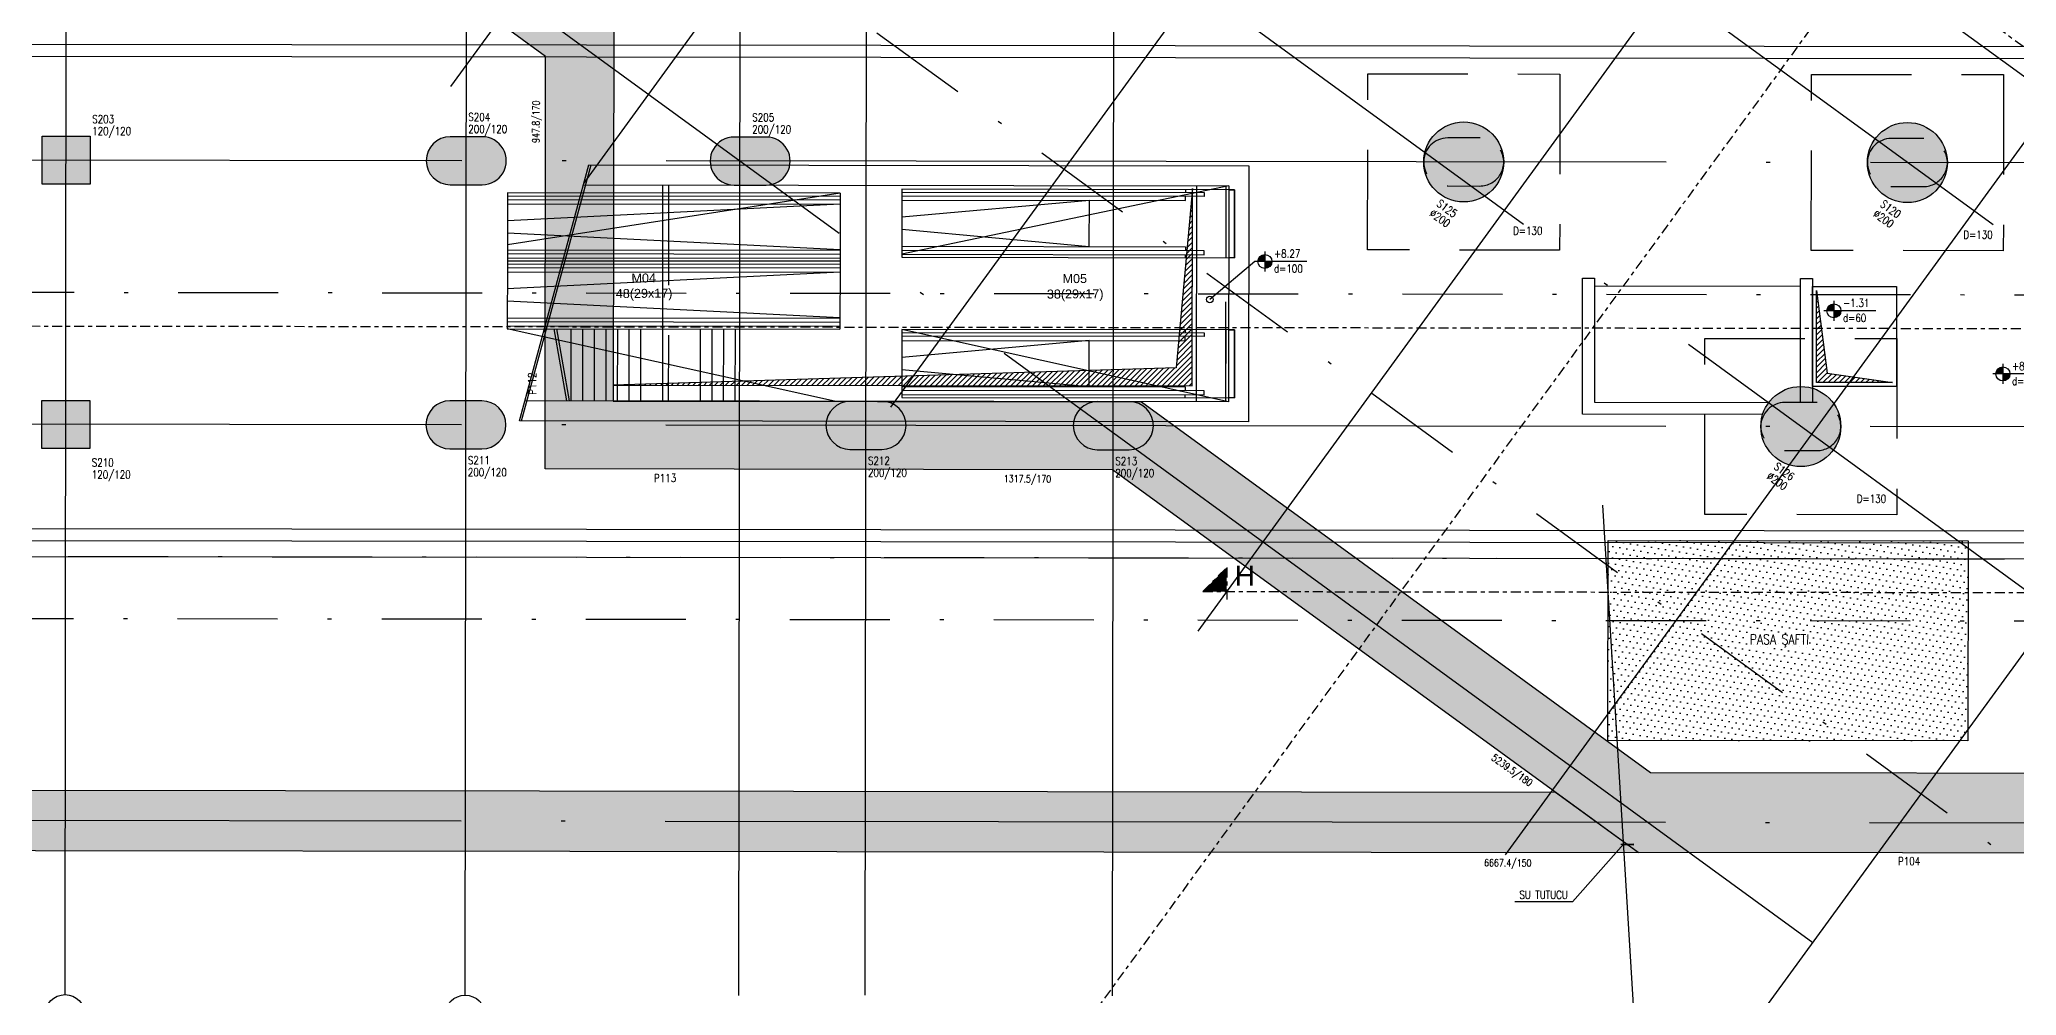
# Model space of a CAD drawing. Header units: millimetres. Extents: x 400382 to 401422, y 4543975 to 4544126.
# Drawn here: x 400729.2 to 400778.61, y 4544054.8 to 4544078.68 of the extents above; entities that cross this region are included whole.
import ezdxf
from ezdxf.enums import TextEntityAlignment as Align

# ---------------------------------------------------------------- set-up
doc = ezdxf.new("R2010")
doc.units = ezdxf.units.MM
for name, pattern in [('AKS', [3, 2.5, -0.25, 0, -0.25]), ('CENTER', [2, 1.25, -0.25, 0.25, -0.25]), ('CONTINU', [0]), ('DASHDOT2', [0.5, 0.25, -0.125, 0, -0.125]), ('HIDDEN', [0.375, 0.25, -0.125])]:
    doc.linetypes.add(name, pattern=pattern)
for name, color, linetype in [('aks prota', 2, 'AKS'), ('boşluk prota', 2, 'Continuous'), ('boşluk taraması prota', 252, 'Continuous'), ('caks prota', 4, 'Continuous'), ('kesit tarama prota', 252, 'Continuous'), ('kiriş prota', 6, 'Continuous'), ('kolon prota', 1, 'Continuous'), ('kolon tarama prota', 252, 'Continuous'), ('lkolon prota', 4, 'Continuous'), ('lperde prota', 4, 'Continuous'), ('merdiven prota', 2, 'Continuous'), ('not yazısı prota', 6, 'Continuous'), ('not çizgisi prota', 4, 'Continuous'), ('perde prota', 1, 'Continuous'), ('PRT-AL-TUNEL_EKSENI', 14, 'DASHDOT2'), ('prt-s-taxis', 7, 'Continuous'), ('skesit prota', 7, 'Continuous'), ('st-s_kolon tarama', 252, 'Continuous'), ('st-s_level (kot)', 6, 'Continuous'), ('st-s_levelmark (kot işareti)', 4, 'Continuous'), ('st_s_su tutucu', 2, 'Continuous'), ('st_s_ölçü', 4, 'Continuous'), ('temel prota', 6, 'Continuous'), ('tkesit prota', 7, 'Continuous'), ('tkolon prota', 6, 'Continuous'), ('tperde prota', 6, 'Continuous'), ('ölçü prota', 4, 'Continuous')]:
    doc.layers.add(name, color=color, linetype=linetype)
doc.styles.add('AKS', font='romanstw.shx', dxfattribs={"height": 25})
doc.styles.add('Arial', font='Arial.ttf')
doc.styles.add('OLCU', font='romanstw.shx')
doc.styles.add('PRT-MI-a_Arial', font='Arial.ttf', dxfattribs={"height": 30})
doc.styles.add('tkolon', font='romanstw.shx')
doc.styles.add('TSIMPLEX', font='romanstw.shx')
doc.dimstyles.new('1-50', dxfattribs={"dimtxt": 10, "dimasz": 4, "dimexe": 4, "dimexo": 8, "dimgap": 4, "dimtad": 1, "dimdec": 1, "dimrnd": 0.05, "dimzin": 9, "dimdsep": 46, "dimtxsty": 'OLCU', "dimblk1": 'OBLIQUE', "dimblk2": 'OBLIQUE', "dimsah": 1, "dimcen": 2, "dimdle": 4, "dimclrd": 4, "dimclre": 4, "dimclrt": 3, "dimadec": 1, "dimazin": 0, "dimtfac": 1, "dimtdec": 1, "dimtix": 1, "dimtmove": 2, "dimatfit": 3, "dimldrblk": 'OBLIQUE', "dimfxl": 1, "dimtvp": 1, "dimtolj": 1, "dimtzin": 1, "dimarcsym": 0})

# ---------------------------------------------------------------- blocks, each defined once
blk = doc.blocks.new('A$C5FA63770')
at = {"color": 253}
blk.add_lwpolyline([(-574.4182109265821, 268.9042390474756), (-574.4182109265821, 98.90423904751833)], dxfattribs=at)
at = {"layer": 'st_s_ölçü', "color": 252, "ltscale": 0.1}
blk.add_line((235.9810456187479, 98.90423904754334), (235.9810456187479, 268.904239047497), dxfattribs=at)
for points in [[(-574.4182109265821, 98.90423904751833), (256.9810456187362, 98.90423904741374), (256.9810456187508, 268.9042390475433), (-574.4182109265821, 268.9042390474756)], [(-574.4182109265821, 261.4042390475433), (181.2810456187726, 261.4042390475433), (181.2810456187726, 251.6542390475433), (-574.4182109265821, 251.6542390475433)], [(-574.4182109265821, 241.404239047497), (134.2810456187726, 241.404239047497), (134.2810456187653, 251.6542390475433)], [(134.2810456187726, 268.9042390475433), (134.2810456187581, 261.4042390475433)], [(-574.4182109265821, 168.904239047497), (-105.9189543819521, 126.4042390475902), (-105.9189543819521, 241.404239047497), (-574.4182109265821, 198.904239047497)], [(-574.4182109265821, 126.4042390475906), (134.2810456187726, 126.4042390475897), (134.2810456187653, 116.1542390475433)], [(-574.4182109265821, 106.4042390475443), (181.2810456187726, 106.4042390475433), (181.2810456187726, 116.1542390475433), (-574.4182109265821, 116.1542390475443)], [(134.2810456187726, 98.90423904754334), (134.2810456187581, 106.4042390475433)]]:
    blk.add_lwpolyline(points, dxfattribs=at)
blk = doc.blocks.new('PLAN_KOT')
at = {"layer": 'st-s_levelmark (kot işareti)'}
h = blk.add_hatch(color=256, dxfattribs=at)
h.paths.add_polyline_path([(0, 17.5, 0.4142135623730951), (-17.5, 0), (0, 0)])
h.paths.add_polyline_path([(17.5, 0), (0, 0), (0, -17.5, 0.4142135623730951)])
for p, q in [((105, 0), (-25, 0)), ((0, 25), (0, -25))]:
    blk.add_line(p, q, dxfattribs=at)
blk.add_circle((0, 0), 17.5, dxfattribs=at)
at = {"layer": 'st-s_level (kot)', "color": 6, "style": 'OLCU', "width": 0.8}
for tag, p in [('KOT', (22.6700442370493, 9.780006943954504)), ('DÖŞEME_KALINLIĞI', (22.6700442370493, -27.62999305603444))]:
    blk.add_attdef(tag, p, '', height=20, dxfattribs=at)
blk = doc.blocks.new('Stair_Anotation')
at = {"color": 0, "style": 'PRT-MI-a_Arial'}
blk.add_attdef('M.ADI', text='', height=0.2, dxfattribs=at).set_placement((0, 0), align=Align.BOTTOM_CENTER)
blk.add_attdef('BAS.SAYI-(EN-RIHT)', text='', height=0.2, dxfattribs=at).set_placement((0, -0.07999999999999999), align=Align.TOP_CENTER)
blk = doc.blocks.new('_Oblique')
at = {"layer": 'st_s_ölçü', "lineweight": -2}
blk.add_line((-0.5, -0.5), (0.5, 0.5), dxfattribs=at)
blk = doc.blocks.new('ym4')
at = {"color": 253}
blk.add_line((53415.99659154694, 3429.070000000022), (53415.99659154694, 3599.070000000097), dxfattribs=at)
blk.add_lwpolyline([(52584.4710591129, 3429.070000000068), (52584.4710591129, 3599.070000000026)], dxfattribs=at)
at = {"layer": 'st_s_ölçü', "color": 252, "ltscale": 0.1}
for points in [[(52584.4710591129, 3599.070000000026), (53415.99659154694, 3599.070000000097)], [(52584.4710591129, 3591.57), (53415.99659154694, 3591.57)], [(53415.99659154694, 3581.82), (52584.4710591129, 3581.82)], [(52584.4710591129, 3571.569999999953), (53415.99659154694, 3571.569999999954)], [(52584.4710591129, 3529.070000000047), (53415.99659154694, 3569.753421775848)], [(53415.99659154694, 3456.570000000047), (52584.4710591129, 3499.070000000047)], [(52584.4710591129, 3456.570000000047), (53415.99659154694, 3456.570000000047)], [(53415.99659154694, 3446.32), (52584.4710591129, 3446.320000000001)], [(52584.4710591129, 3436.570000000001), (53415.99659154694, 3436.57)], [(53415.99659154694, 3429.070000000022), (52584.4710591129, 3429.070000000068)]]:
    blk.add_lwpolyline(points, dxfattribs=at)
blk = doc.blocks.new('D')
at = {"layer": 'st_s_su tutucu', "linetype": 'CONTINU', "ltscale": 0.2}
for p, q in [((-39987.83090962706, 52508.18991963421), (-39992.63090966878, 52508.18991966914)), ((-39992.63090966878, 52508.18991966914), (-39992.63090980848, 52507.38991968935)), ((-39992.63090980848, 52507.38991968935), (-39990.63090962501, 52506.05655179494)), ((-39990.63090992199, 52478.65671955824), (-39991.93117670823, 52478.6567195757)), ((-39991.93117670823, 52478.6567195757), (-39991.93117659182, 52477.72311959402)), ((-39991.93117659182, 52477.72311959402), (-39990.63090987367, 52477.72311951835)), ((-39990.6309096902, 52498.50671976196), (-39991.53117650332, 52498.50671977942)), ((-39991.53117650332, 52498.50671977942), (-39991.53117639622, 52497.87311976865)), ((-39991.53117639622, 52497.87311976865), (-39990.63090970417, 52497.87311978029)), ((-39990.63090980196, 52488.50671968629), (-39991.53117661508, 52488.50671963972)), ((-39991.53117661508, 52488.50671963972), (-39991.53117662905, 52487.87311965806)), ((-39991.53117662905, 52487.87311965806), (-39990.630909937, 52487.87311964059)), ((-39990.63090962501, 52506.05655179494), (-39990.6309096902, 52498.50671976196)), ((-39990.63090970417, 52497.87311978029), (-39990.63090980196, 52488.50671968629)), ((-39990.630909937, 52487.87311964059), (-39990.63090992199, 52478.65671955824)), ((-39990.630909937, 52468.50671965136), (-39990.63090992199, 52477.72311973372)), ((-39989.83090974534, 52506.05655187643), (-39987.83090964103, 52507.38991968935)), ((-39989.83090955907, 52498.50671965136), (-39989.83090974534, 52506.05655187643)), ((-39988.9306429881, 52498.50671966883), (-39989.83090955907, 52498.50671965136)), ((-39989.83090992229, 52488.50671961062), (-39989.83090981984, 52497.87311973373)), ((-39989.83090981984, 52497.87311973373), (-39988.93064300207, 52497.87311962313)), ((-39988.93064335132, 52488.50671965136), (-39989.83090992229, 52488.50671961062)), ((-39989.83091007002, 52478.65671960481), (-39989.8309099316, 52487.87311978029)), ((-39989.8309099316, 52487.87311978029), (-39988.93064311383, 52487.87311964059)), ((-39988.53064343977, 52478.65671965137), (-39989.83091007002, 52478.65671960481)), ((-39989.83090998934, 52477.72311965805), (-39988.53064344908, 52477.72311964058)), ((-39989.83091007002, 52477.72311968715), (-39989.8309099316, 52468.50671951166)), ((-39988.93064300207, 52497.87311962313), (-39988.9306429881, 52498.50671966883)), ((-39988.93064311383, 52487.87311964059), (-39988.93064335132, 52488.50671965136)), ((-39988.53064344908, 52477.72311964058), (-39988.53064343977, 52478.65671965137)), ((-39987.83090964103, 52507.38991968935), (-39987.83090962706, 52508.18991963421)), ((-39992.63090980848, 52448.98991960261), (-39990.63090962501, 52450.32328749701)), ((-39992.63090966878, 52448.18991962282), (-39992.63090980848, 52448.98991960261)), ((-39987.83090962706, 52448.18991965774), (-39992.63090966878, 52448.18991962282)), ((-39991.53117661508, 52467.87311965223), (-39991.53117662905, 52468.5067196339)), ((-39991.53117662905, 52468.5067196339), (-39990.630909937, 52468.50671965136)), ((-39990.63090980196, 52467.87311960567), (-39991.53117661508, 52467.87311965223)), ((-39991.53117650332, 52457.87311951254), (-39991.53117639622, 52458.50671952331)), ((-39991.53117639622, 52458.50671952331), (-39990.63090970417, 52458.50671951166)), ((-39990.6309096902, 52457.87311953), (-39991.53117650332, 52457.87311951254)), ((-39990.63090970417, 52458.50671951166), (-39990.63090980196, 52467.87311960567)), ((-39990.63090962501, 52450.32328749701), (-39990.6309096902, 52457.87311953)), ((-39989.8309099316, 52468.50671951166), (-39988.93064311383, 52468.50671965136)), ((-39988.93064335132, 52467.87311964059), (-39989.83090992229, 52467.87311968134)), ((-39989.83090992229, 52467.87311968134), (-39989.83090981984, 52458.50671955823)), ((-39989.83090981984, 52458.50671955823), (-39988.93064300207, 52458.50671966883)), ((-39988.9306429881, 52457.87311962313), (-39989.83090955907, 52457.87311964059)), ((-39989.83090955907, 52457.87311964059), (-39989.83090974534, 52450.32328741552)), ((-39989.83090974534, 52450.32328741552), (-39987.83090964103, 52448.98991960261)), ((-39988.93064311383, 52468.50671965136), (-39988.93064335132, 52467.87311964059)), ((-39988.93064300207, 52458.50671966883), (-39988.9306429881, 52457.87311962313)), ((-39987.83090964103, 52448.98991960261), (-39987.83090962706, 52448.18991965774))]:
    blk.add_line(p, q, dxfattribs=at)

msp = doc.modelspace()

# ---------------------------------------------------------------- hatches: boundary and pattern name
at = {"layer": 'boşluk taraması prota', "ltscale": 2}
h = msp.add_hatch(dxfattribs=at)
h.set_pattern_fill('ANSI31', color=256, scale=0.03, angle=-0.071552751811536, style=0)
h.set_pattern_definition([(44.92844724818846, (400040.4849059735, 4543659.640175143), (-0.06726775723555144, 0.06743597953984887), [])])
h.paths.add_polyline_path([(400758.0107373852, 4544074.957573549), (400757.6040698346, 4544070.47647343), (400743.5372423301, 4544070.050449437), (400758.0045866498, 4544070.032382159)])
h = msp.add_hatch(dxfattribs=at)
h.set_pattern_fill('ANSI31', color=256, scale=0.03, angle=-0.071552751811536, style=0)
h.set_pattern_definition([(44.92844724818846, (400070.8731204084, 4543659.702225453), (-0.06726775723555144, 0.06743597953984887), [])])
h.paths.add_polyline_path([(400773.6134527666, 4544072.412891182), (400773.8769754306, 4544070.349915114), (400775.5105789741, 4544070.110520197), (400773.6105804557, 4544070.112892976)])
at = {"layer": 'kesit tarama prota'}
h = msp.add_hatch(color=256, dxfattribs=at)
h.dxf.hatch_style = 1
h.paths.add_polyline_path([(400758.8703782766, 4544065.490613562), (400758.2696294461, 4544064.891363328), (400758.8696289782, 4544064.89061403)])
at = {"layer": 'kolon tarama prota'}
h = msp.add_hatch(color=256, dxfattribs=at)
h.dxf.hatch_style = 1
h.paths.add_polyline_path([(400839.7329766633, 4544059.780309235), (400751.9419971217, 4544123.731850722), (400726.8004838346, 4544089.218248278), (400728.0129073135, 4544088.3350556), (400741.847491848, 4544078.259183574), (400741.8370629824, 4544067.952571037), (400756.0122340216, 4544067.934868634), (400769.150149662, 4544058.368454141), (400841.7956746879, 4544058.277732102)])
h.paths.add_polyline_path([(400769.4620805433, 4544060.368066151), (400756.7368742947, 4544069.633965005), (400743.5367427978, 4544069.650449749), (400743.548727092, 4544079.246853895), (400729.4768404688, 4544089.495512376), (400752.4987305454, 4544121.099352309), (400835.983070133, 4544060.284992626)], flags=16)
h.paths.add_polyline_path([(400786.0076606138, 4544068.397409782), (400786.0092216523, 4544069.647408807), (400783.9092233217, 4544069.650031351), (400783.9076622832, 4544068.400032327), (400782.4384505578, 4544068.401867125), (400782.4481914379, 4544076.201861043), (400786.6569160079, 4544076.196605055), (400786.6553549694, 4544074.94660603), (400788.7553533001, 4544074.943983485), (400788.7563901077, 4544076.193983165), (400798.3123618638, 4544076.182049364), (400798.3113248123, 4544074.931854442), (400800.0466164314, 4544074.929687354), (400800.0384368336, 4544068.379887703), (400797.7466326151, 4544068.382749781), (400797.7481936536, 4544069.632748806), (400795.648195323, 4544069.635371351), (400795.6466342845, 4544068.385372326)], flags=0)
h.paths.add_polyline_path([(400786.3080350291, 4544068.6970349), (400786.3095960676, 4544069.947033925), (400783.6095982048, 4544069.950405768), (400783.6080371664, 4544068.700406743), (400782.7388249731, 4544068.701492243), (400782.7478165547, 4544075.901486627), (400786.3565415926, 4544075.896979936), (400786.3549805541, 4544074.646980911), (400789.0549784169, 4544074.643609068), (400789.0565394554, 4544075.893608093), (400798.0125116793, 4544075.882423591), (400798.010950397, 4544074.632229323), (400799.7462420161, 4544074.630062236), (400799.7388117167, 4544068.68026212), (400798.0470070304, 4544068.682374899), (400798.0485680689, 4544069.932373924), (400795.3485702061, 4544069.935745767), (400795.3470091676, 4544068.685746742)], flags=0)
h.paths.add_polyline_path([(400764.4878833824, 4544107.664498649), (400764.2454014224, 4544107.841135192), (400765.422991661, 4544109.457699831), (400765.6654736209, 4544109.281063288)], flags=0)
h = msp.add_hatch(color=256, dxfattribs=at)
h.dxf.hatch_style = 1
h.paths.add_polyline_path([(400769.150149662, 4544058.368454141), (400767.0866027028, 4544059.871032333), (400703.593023658, 4544059.950325131), (400703.6241195445, 4544084.850305715), (400725.4545737463, 4544084.82304315), (400728.0129073135, 4544088.3350556), (400726.8004838346, 4544089.218248278), (400724.6921594143, 4544086.323996447), (400702.4259937265, 4544086.351803142), (400702.422809208, 4544083.80180513), (400702.02280952, 4544083.802304663), (400702.0223099876, 4544083.402304974), (400702.4223096757, 4544083.401805442), (400702.4151913402, 4544077.701809887), (400702.0151916522, 4544077.702309419), (400702.0146921198, 4544077.302309732), (400702.4146918079, 4544077.301810199), (400702.4024532675, 4544067.501818921), (400702.0024534657, 4544067.502318454), (400702.0019539334, 4544067.102318766), (400702.4019537352, 4544067.101819233), (400702.3948353984, 4544061.401822598), (400701.9948355966, 4544061.40232213), (400701.9943360643, 4544061.002322442), (400702.3943358661, 4544061.001822909), (400702.3911513476, 4544058.451824898)])
h = msp.add_hatch(color=256, dxfattribs=at)
h.dxf.hatch_style = 1
edge = h.paths.add_edge_path()
edge.add_arc((400764.7934250628, 4544075.623908407), 1, -0.071552751811536, 359.9284472481884)
h = msp.add_hatch(color=256, dxfattribs=at)
h.dxf.hatch_style = 1
edge = h.paths.add_edge_path()
edge.add_arc((400775.882397571, 4544075.610060146), 0.9999999999976544, -0.071552751811536, 359.9284472481884)
h = msp.add_hatch(color=256, dxfattribs=at)
h.dxf.hatch_style = 1
h.paths.add_polyline_path([(400729.2634220315, 4544076.268279872), (400730.4634210957, 4544076.266781275), (400730.4619224988, 4544075.066782211), (400729.2619234346, 4544075.068280808)])
h = msp.add_hatch(color=256, dxfattribs=at)
h.dxf.hatch_style = 1
edge = h.paths.add_edge_path()
edge.add_arc((400739.4626647933, 4544075.655542266), 0.6, 89.92844724818846, 269.9284472481885)
edge.add_line((400739.4619154948, 4544075.055542734), (400740.261914871, 4544075.05454367))
edge.add_arc((400740.2626641695, 4544075.654543201), 0.6, 269.9284472481885, 449.9284472481884)
edge.add_line((400740.2634134679, 4544076.254542734), (400739.4634140917, 4544076.255541798))
h = msp.add_hatch(color=256, dxfattribs=at)
h.dxf.hatch_style = 1
edge = h.paths.add_edge_path()
edge.add_arc((400746.5588941733, 4544075.646680268), 0.6, 89.92844724818846, 269.9284472481885)
edge.add_line((400746.5581448748, 4544075.046680737), (400747.358144251, 4544075.045681673))
edge.add_arc((400747.3588935495, 4544075.645681204), 0.6, 269.9284472481885, 449.9284472481884)
edge.add_line((400747.3596428479, 4544076.245680737), (400746.5596434717, 4544076.246679801))
h = msp.add_hatch(color=256, dxfattribs=at)
h.dxf.hatch_style = 1
h.paths.add_polyline_path([(400747.3596428479, 4544076.245680737), (400746.5596434717, 4544076.246679801, 1), (400746.5581448748, 4544075.046680737), (400747.358144251, 4544075.045681673, 1)])
h = msp.add_hatch(color=256, dxfattribs=at)
h.dxf.hatch_style = 1
edge = h.paths.add_edge_path()
edge.add_arc((400773.2192968774, 4544069.013380766), 0.9999999999976544, -0.071552751811536, 359.9284472481884)
h = msp.add_hatch(color=256, dxfattribs=at)
h.dxf.hatch_style = 1
h.paths.add_polyline_path([(400729.2551726712, 4544069.662618017), (400730.4551717354, 4544069.66111942), (400730.4536731385, 4544068.461120357), (400729.2536740743, 4544068.462618954)])
h = msp.add_hatch(color=256, dxfattribs=at)
h.dxf.hatch_style = 1
edge = h.paths.add_edge_path()
edge.add_arc((400739.4544225101, 4544069.055547413), 0.6, 89.92844724818846, 269.9284472481885)
edge.add_line((400739.4536732116, 4544068.45554788), (400740.2536725878, 4544068.454548816))
edge.add_arc((400740.2544218863, 4544069.054548348), 0.6, 269.9284472481885, 449.9284472481884)
edge.add_line((400740.2551711848, 4544069.654547879), (400739.4551718086, 4544069.655546944))
h = msp.add_hatch(color=256, dxfattribs=at)
h.dxf.hatch_style = 1
edge = h.paths.add_edge_path()
edge.add_arc((400749.4544147122, 4544069.043059105), 0.6, 89.92844724818846, 269.9284472481885)
edge.add_line((400749.4536654137, 4544068.443059572), (400750.2536647899, 4544068.442060508))
edge.add_arc((400750.2544140884, 4544069.042060041), 0.6, 269.9284472481885, 449.9284472481884)
edge.add_line((400750.2551633869, 4544069.642059572), (400749.4551640107, 4544069.643058636))
h = msp.add_hatch(color=256, dxfattribs=at)
h.dxf.hatch_style = 1
edge = h.paths.add_edge_path()
edge.add_arc((400755.6361091653, 4544069.035339209), 0.6, 89.92844724818846, 269.9284472481885)
edge.add_line((400755.6353598668, 4544068.435339676), (400756.435359243, 4544068.434340612))
edge.add_arc((400756.4361085414, 4544069.034340144), 0.6, 269.9284472481885, 449.9284472481884)
edge.add_line((400756.4368578399, 4544069.634339675), (400755.6368584637, 4544069.635338739))
at = {"layer": 'st-s_kolon tarama', "ltscale": 0.001}
h = msp.add_hatch(dxfattribs=at)
h.set_pattern_fill('DOTS', color=253, scale=0.1, angle=53.9362797805455)
h.set_pattern_definition([(53.93627978054551, (399688.9204130656, 4543650.354212462), (-0.08160075320035988, 0.1576174806362986), [0, -0.15875])])
h.paths.add_polyline_path([(400777.4008337511, 4544066.158156513), (400768.4008407692, 4544066.16939599), (400768.3945966153, 4544061.169399888), (400777.3945895972, 4544061.158160412)])

# ---------------------------------------------------------------- linework, layer by layer
at = {"layer": 'aks prota', "ltscale": 10}
for p, q in [((400742.7988536593, 4544075.089733516), (400770.2955866432, 4544112.836519076)), ((400808.2231748874, 4544056.319656946), (400736.6261190708, 4544108.474697354)), ((400750.4775356916, 4544069.496179882), (400777.9742686755, 4544107.242965443)), ((400802.3536888867, 4544056.326986946), (400734.5947759093, 4544105.686123353)), ((400758.1557155749, 4544063.902991563), (400785.6524485588, 4544101.649777125)), ((400790.6147168854, 4544056.341646947), (400730.5320895864, 4544100.108975351)), ((400765.8348997564, 4544058.309072616), (400793.3316327402, 4544096.055858177)), ((400773.5162037283, 4544056.115885599), (400724.4969396138, 4544091.824081578)), ((400771.8970171502, 4544053.893109222), (400799.3937501342, 4544091.639894783)), ((400729.8366366532, 4544054.819545845), (400729.8816265166, 4544090.845105852)), ((400739.8366288553, 4544054.807057537), (400739.8795707532, 4544089.192712459)), ((400746.6766235216, 4544054.798515535), (400746.7195654195, 4544089.184170457)), ((400749.8366367714, 4544054.807152161), (400749.8798078797, 4544089.376346976)), ((400756.0163706071, 4544054.786851762), (400756.0595417154, 4544089.356046577)), ((400860.1564540424, 4544075.504816028), (400696.9637094852, 4544075.708616311)), ((400860.1482117592, 4544068.904821176), (400696.955467202, 4544069.108621459)), ((400860.1358483345, 4544059.004828895), (400696.9431037772, 4544059.208629178))]:
    msp.add_line(p, q, dxfattribs=at)
at = {"layer": 'boşluk prota', "ltscale": 0.05}
for points in [[(400758.0107373852, 4544074.957573549), (400757.6040698346, 4544070.47647343), (400743.5372423301, 4544070.050449437), (400758.0045866498, 4544070.032382159)], [(400773.6134527666, 4544072.412891182), (400773.8769754306, 4544070.349915114), (400775.5105789741, 4544070.110520197), (400773.6105804557, 4544070.112892976)]]:
    msp.add_lwpolyline(points, close=True, dxfattribs=at)
at = {"layer": 'caks prota', "ltscale": 0.05}
for centre in [(400729.8360122378, 4544054.319546235), (400739.8360044399, 4544054.307057927)]:
    msp.add_circle(centre, 0.5, dxfattribs=at)
at = {"layer": 'kiriş prota', "linetype": 'HIDDEN', "ltscale": 10}
for p, q in [((400744.9206188918, 4544075.048725732), (400744.9138752056, 4544069.648729942)), ((400758.8478668767, 4544069.631328731), (400758.8546105629, 4544075.031324521))]:
    msp.add_line(p, q, dxfattribs=at)
at = {"layer": 'kiriş prota', "ltscale": 10}
msp.add_line((400758.11581664, 4544069.632242939), (400758.1225603262, 4544075.032238728), dxfattribs=at)
at = {"layer": 'kiriş prota'}
msp.add_line((400702.0003304521, 4544065.8023187), (400853.5002124317, 4544065.613120835), dxfattribs=at)
for points in [[(400742.7946896601, 4544075.05138066), (400758.9219713462, 4544075.031240398), (400758.91522766, 4544069.631244608), (400741.3270641533, 4544069.653209265)], [(400773.2135779615, 4544072.513390636), (400768.0635819774, 4544072.519822115)]]:
    msp.add_lwpolyline(points, dxfattribs=at)
at = {"layer": 'kiriş prota', "ltscale": 10}
msp.add_lwpolyline([(400744.7711495304, 4544075.048912394), (400744.7644058442, 4544069.648916604)], dxfattribs=at)
at = {"layer": 'kiriş prota'}
msp.add_lwpolyline([(400773.5135777276, 4544072.513015987), (400775.6135760901, 4544072.510393443), (400775.6104540132, 4544070.010395392), (400773.5104556507, 4544070.013017937)], close=True, dxfattribs=at)
at = {"layer": 'kolon prota', "color": 1}
for points in [[(400729.2634220315, 4544076.268279872), (400730.4634210957, 4544076.266781275), (400730.4619224988, 4544075.066782211), (400729.2619234346, 4544075.068280808)], [(400729.2551726712, 4544069.662618017), (400730.4551717354, 4544069.66111942), (400730.4536731385, 4544068.461120357), (400729.2536740743, 4544068.462618954)]]:
    msp.add_lwpolyline(points, close=True, dxfattribs=at)
for points in [[(400739.4634140917, 4544076.255541799, 0.9999999999999999), (400739.4619154948, 4544075.055542734), (400740.261914871, 4544075.054543669, 0.9999999999999999), (400740.2634134679, 4544076.254542734)], [(400746.5596434717, 4544076.246679801, 0.9999999999999999), (400746.5581448748, 4544075.046680737), (400747.358144251, 4544075.045681673, 0.9999999999999999), (400747.3596428479, 4544076.245680737)], [(400746.5596434717, 4544076.246679801, 0.9999999999999999), (400746.5581448748, 4544075.046680737), (400747.358144251, 4544075.045681673, 0.9999999999999999), (400747.3596428479, 4544076.245680737)], [(400739.4551718086, 4544069.655546945, 0.9999999999999999), (400739.4536732116, 4544068.45554788), (400740.2536725878, 4544068.454548815, 0.9999999999999999), (400740.2551711848, 4544069.654547879)], [(400749.4551640107, 4544069.643058636, 0.9999999999999999), (400749.4536654137, 4544068.443059572), (400750.2536647899, 4544068.442060508, 0.9999999999999999), (400750.2551633869, 4544069.642059572)], [(400755.6368584638, 4544069.63533874, 0.9999999999999999), (400755.6353598668, 4544068.435339676), (400756.4353592429, 4544068.434340611, 0.9999999999999999), (400756.4368578399, 4544069.634339675)]]:
    msp.add_lwpolyline(points, format="xyb", close=True, dxfattribs=at)
at = {"layer": 'kolon prota', "color": 5, "linetype": 'HIDDEN', "ltscale": 5}
for points in [[(400764.3941746732, 4544076.224407473, 0.9999999999999999), (400764.3926760763, 4544075.024408408), (400765.1926754524, 4544075.023409344, 0.9999999999999999), (400765.1941740494, 4544076.223408408)], [(400775.4831471814, 4544076.210559212, 0.9999999999999999), (400775.4816485845, 4544075.010560147), (400776.2816479606, 4544075.009561083, 0.9999999999999999), (400776.2831465575, 4544076.209560147)], [(400775.4831471814, 4544076.210559212, 0.9999999999999999), (400775.4816485845, 4544075.010560147), (400776.2816479606, 4544075.009561083, 0.9999999999999999), (400776.2831465575, 4544076.209560147)], [(400772.8200464883, 4544069.61387983, 0.9999999999999999), (400772.8185478913, 4544068.413880765), (400773.6185472675, 4544068.4128817, 0.9999999999999999), (400773.6200458645, 4544069.612880765)]]:
    msp.add_lwpolyline(points, format="xyb", close=True, dxfattribs=at)
at = {"layer": 'kolon prota', "color": 1}
for centre, radius in [((400764.7934250628, 4544075.623908407), 1), ((400775.882397571, 4544075.610060146), 0.9999999999976544), ((400773.2192968774, 4544069.013380766), 0.9999999999976544)]:
    msp.add_circle(centre, radius, dxfattribs=at)
at = {"layer": 'merdiven prota'}
for points in [[(400741.1911729026, 4544069.153378582), (400742.9305809108, 4544075.551211344)], [(400741.24297027, 4544069.153313896), (400742.9823782782, 4544075.551146658)]]:
    msp.add_lwpolyline(points, dxfattribs=at)
at = {"layer": 'merdiven prota', "color": 4}
for points in [[(400749.2074876252, 4544074.843371998), (400740.890615305, 4544073.553757359)], [(400758.9219713462, 4544075.031240398), (400750.750840248, 4544073.31644342)], [(400749.0642730772, 4544069.643546794), (400740.8879927604, 4544071.453758996)], [(400758.91522766, 4544069.631244608), (400750.7484986903, 4544071.441444882)]]:
    msp.add_lwpolyline(points, dxfattribs=at)
at = {"layer": 'merdiven prota', "linetype": 'HIDDEN', "ltscale": 10}
for points in [[(400758.9218557933, 4544074.931240465), (400759.0668556803, 4544074.931059384), (400759.0647855393, 4544073.231060644), (400758.919732781, 4544073.231241791)], [(400742.379323694, 4544069.65189517), (400742.063137081, 4544071.452291438)], [(400742.4398288432, 4544069.65181961), (400742.1236422302, 4544071.452215877)], [(400742.4806807477, 4544071.451769996), (400742.4784328523, 4544069.6517714)], [(400742.7706805215, 4544071.451407835), (400742.7684326261, 4544069.651409239)], [(400743.0606802954, 4544071.451045674), (400743.0584324, 4544069.651047078)], [(400743.3506800692, 4544071.450683514), (400743.3484321738, 4544069.650684917)], [(400743.6406798431, 4544071.450321352), (400743.6384319477, 4544069.650322756)], [(400743.930679617, 4544071.449959191), (400743.9284317216, 4544069.649960595)], [(400744.2206793908, 4544071.449597031), (400744.2184314954, 4544069.649598435)], [(400745.7106782289, 4544071.447736273), (400745.7084303335, 4544069.647737676)], [(400746.0006780028, 4544071.447374112), (400745.9984301074, 4544069.647375516)], [(400746.2906777767, 4544071.447011951), (400746.2884298813, 4544069.647013355)], [(400746.5806775505, 4544071.44664979), (400746.5784296551, 4544069.646651193)], [(400758.9174848856, 4544071.431243193), (400759.0624847725, 4544071.431062113), (400759.0604146316, 4544069.731063372), (400758.9153618733, 4544069.731244519)]]:
    msp.add_lwpolyline(points, dxfattribs=at)
at = {"layer": 'not yazısı prota'}
msp.add_lwpolyline([(400768.4008407692, 4544066.16939599), (400777.4008337511, 4544066.158156513), (400777.3945895972, 4544061.158160412), (400768.3945966153, 4544061.169399888)], close=True, dxfattribs=at)
at = {"layer": 'perde prota'}
for points in [[(400741.8370629824, 4544067.952571037), (400741.847491848, 4544078.259183574), (400726.8004446149, 4544089.218194438), (400751.9419971217, 4544123.731850722), (400841.7956746879, 4544058.277732102), (400769.150149662, 4544058.368454141), (400756.0122340216, 4544067.934868634), (400741.8370629824, 4544067.952571037)], [(400756.7368742947, 4544069.633965005), (400769.4620805433, 4544060.368066151), (400835.983070133, 4544060.284992626), (400752.4987305454, 4544121.099352309), (400729.4768404688, 4544089.495512376), (400743.548727092, 4544079.246853895), (400743.5367427978, 4544069.650449749), (400756.7368742947, 4544069.633965005)], [(400702.3911513476, 4544058.451824898), (400769.150149662, 4544058.368454141), (400767.0866027028, 4544059.871032333), (400703.593023658, 4544059.950325131)]]:
    msp.add_lwpolyline(points, dxfattribs=at)
at = {"layer": 'PRT-AL-TUNEL_EKSENI', "ltscale": 10}
for p, q in [((400739.4797033775, 4544077.507576193), (400766.9764363614, 4544115.254361753)), ((400781.0023702466, 4544056.353651151), (400727.2053971625, 4544095.542180248)), ((400696.9595883436, 4544072.408618885), (400860.1523329008, 4544072.204818603)), ((400694.2118332158, 4544065.812045222), (400857.404577773, 4544065.608244941)), ((400696.9494103727, 4544064.258625239), (400860.1421549299, 4544064.054824957))]:
    msp.add_line(p, q, dxfattribs=at)
at = {"layer": 'skesit prota', "linetype": 'CENTER', "ltscale": 0.2}
for p, q in [((400758.2696294461, 4544064.891363328), (400758.8703782766, 4544065.490613562)), ((400758.8703782766, 4544065.490613562), (400758.869254329, 4544064.590614264))]:
    msp.add_line(p, q, dxfattribs=at)
for points in [[(400735.4520951096, 4544110.074662423), (400783.7279290843, 4544074.908019842)], [(400735.4520951096, 4544110.074662423), (400783.7279290843, 4544074.908019842)], [(400791.9116929169, 4544104.279768588), (400753.4252718682, 4544051.446630805)], [(400693.76707677, 4544071.569455701), (400856.3321787895, 4544071.366439238)], [(400758.2696294461, 4544064.891363328), (400837.2349992989, 4544064.792748867)]]:
    msp.add_lwpolyline(points, dxfattribs=at)
at = {"layer": 'temel prota', "color": 5}
for p, q in [((400702.0159408368, 4544078.302308952), (400853.4158228944, 4544078.113235971)), ((400702.016315486, 4544078.602308718), (400853.4161975436, 4544078.413235737)), ((400702.0012046336, 4544066.502318153), (400853.5010866132, 4544066.313120289)), ((400702.0008299843, 4544066.202318387), (400853.5007119639, 4544066.013120523))]:
    msp.add_line(p, q, dxfattribs=at)
at = {"layer": 'temel prota', "linetype": 'HIDDEN', "ltscale": 10}
for points in [[(400762.3961743637, 4544077.826903887), (400767.1961706207, 4544077.820909499), (400767.1906757653, 4544073.42091293), (400762.3906795083, 4544073.426907318)], [(400773.4851468703, 4544077.813055625), (400778.2851431273, 4544077.807061237), (400778.2796482718, 4544073.407064668), (400773.4796520148, 4544073.413059056)], [(400770.8220461771, 4544071.216376244), (400775.6220424341, 4544071.210381856), (400775.6165475787, 4544066.810385287), (400770.8165513217, 4544066.816379675)]]:
    msp.add_lwpolyline(points, close=True, dxfattribs=at)
at = {"layer": 'temel prota', "color": 5}
for points in [[(400742.9305809108, 4544075.551211344), (400759.4225953717, 4544075.530615592), (400759.4146028546, 4544069.130620583), (400741.1911729026, 4544069.153378582)], [(400772.2624661455, 4544069.314575919), (400767.7595859529, 4544069.32019926), (400767.7638319775, 4544072.720196608), (400768.0638317436, 4544072.719821959), (400768.0599613808, 4544069.620635265), (400772.4110287997, 4544069.613579734)], [(400773.2099563523, 4544069.613392897), (400773.2138277277, 4544072.71339048), (400773.5138274938, 4544072.713015831), (400773.5099428895, 4544069.602425287)]]:
    msp.add_lwpolyline(points, dxfattribs=at)
at = {"layer": 'temel prota', "color": 5, "linetype": 'HIDDEN'}
msp.add_lwpolyline([(400773.5135777276, 4544072.513015987), (400775.6135760901, 4544072.510393443), (400775.6104540132, 4544070.010395392), (400773.5104556507, 4544070.013017937)], close=True, dxfattribs=at)
at = {"layer": 'ölçü prota'}
msp.add_lwpolyline([(400759.5746343186, 4544073.136650489), (400758.4501626546, 4544072.187443305)], dxfattribs=at)
msp.add_circle((400758.4501626546, 4544072.187443305), 0.08315091076441324, dxfattribs=at)

# ---------------------------------------------------------------- block references
at = {"xscale": 0.01, "yscale": 0.01, "zscale": 0.01, "rotation": 359.9284472481884}
for p in [(400756.4936890691, 4544072.245228348), (400756.4893181613, 4544068.745231078)]:
    msp.add_blockref('A$C5FA63770', p, dxfattribs=at)
at = {"layer": 'prt-s-taxis'}
ref = msp.add_blockref('Stair_Anotation', (400744.3084226637, 4544072.544055636), dxfattribs=dict(at, xscale=-1.125, yscale=1.125, zscale=1.125, rotation=0.4774105026454834))
ref.add_attrib('M.ADI', 'M04', dxfattribs={"layer": '0', "color": 0, "height": 0.225, "rotation": 0.4774105072993581, "style": 'PRT-MI-a_Arial'}).set_placement((400744.2993677256, 4544072.543980186), align=Align.BOTTOM_CENTER)
ref.add_attrib('BAS.SAYI-(EN-RIHT)', '48(29x17)', dxfattribs={"layer": '0', "color": 0, "height": 0.225, "rotation": 0.4774105072993581, "style": 'PRT-MI-a_Arial'}).set_placement((400744.3073308873, 4544072.454043414), align=Align.TOP_CENTER)
ref = msp.add_blockref('Stair_Anotation', (400755.0828911321, 4544072.530600137), dxfattribs=dict(at, xscale=-1.125, yscale=1.125, zscale=1.125, rotation=0.4774105026454834))
ref.add_attrib('M.ADI', 'M05', dxfattribs={"layer": '0', "color": 0, "height": 0.225, "rotation": 0.4774105072993581, "style": 'PRT-MI-a_Arial'}).set_placement((400755.073836194, 4544072.530524687), align=Align.BOTTOM_CENTER)
ref.add_attrib('BAS.SAYI-(EN-RIHT)', '38(29x17)', dxfattribs={"layer": '0', "color": 0, "height": 0.225, "rotation": 0.4774105072993581, "style": 'PRT-MI-a_Arial'}).set_placement((400755.0817993557, 4544072.440587916), align=Align.TOP_CENTER)
at = {"layer": 'st-s_level (kot)', "linetype": 'CONTINU', "ltscale": 0.1, "xscale": 0.01, "yscale": 0.01, "zscale": 0.01, "rotation": 359.9284472481884}
for p, values in [((400759.8246341237, 4544073.136338281), {'KOT': '+8.27', 'DÖŞEME_KALINLIĞI': 'd=100'}), ((400774.0455116559, 4544071.904113954), {'KOT': '-1.31', 'DÖŞEME_KALINLIĞI': 'd=60'}), ((400778.2692246182, 4544070.327505292), {'KOT': '+8.27', 'DÖŞEME_KALINLIĞI': 'd=170'})]:
    msp.add_blockref('PLAN_KOT', p, dxfattribs=at).add_auto_attribs(values)
at = {"layer": 'st_s_ölçü', "linetype": 'CONTINU', "xscale": -0.01, "yscale": 0.01, "zscale": 0.01, "rotation": 179.9284472481884}
for p in [(400215.0907615238, 4544109.801120667), (400215.0886385115, 4544108.101121992)]:
    msp.add_blockref('ym4', p, dxfattribs=at)
at = {"layer": 'st_s_ölçü', "xscale": 0.004999999999999998, "yscale": 0.004999999999999998, "zscale": 0.004999999999999998, "rotation": 269.9284472481885}
msp.add_blockref('D', (400506.2440487744, 4543858.947160361), dxfattribs=at)

# ---------------------------------------------------------------- texts
at = {"layer": 'lkolon prota', "style": 'tkolon', "width": 0.8}
for s, rotation, p in [('120/120', 359.9284472481883, (400730.5138900946, 4544076.295573319)), ('200/120', 359.9284472481883, (400739.9136009256, 4544076.347796324)), ('200/120', 359.9284472481883, (400747.0098303057, 4544076.338934327)), ('%%C200', 323.9284472503717, (400763.918044227, 4544074.299943253)), ('%%C200', 323.9284472503717, (400775.0070167352, 4544074.286094992)), ('120/120', 359.9284472481883, (400730.5031725206, 4544067.713493302)), ('200/120', 359.9284472481883, (400739.9028904287, 4544067.771383307)), ('200/120', 359.9284472481883, (400749.9028826308, 4544067.758895)), ('200/120', 359.9284472481883, (400756.0845770838, 4544067.751175103)), ('%%C200', 323.9284472503717, (400772.3468155735, 4544067.730006867))]:
    msp.add_text(s, height=0.2, rotation=rotation, dxfattribs=at).set_placement(p)
at = {"layer": 'lperde prota', "style": 'tkolon', "width": 0.8}
for s, height, rotation, p in [('947.8/170', 0.1799999999999999, 89.56796258487344, (400741.6008482142, 4544076.09796546)), ('1317.5/170', 0.1799999999999999, 359.5679625848766, (400753.2977267712, 4544067.71215965)), ('5239.5/180', 0.18, 324.3977385168373, (400765.5222709563, 4544060.772481805)), ('6667.4/150', 0.1799999999999999, 359.5679625848766, (400765.3024147398, 4544058.115331482))]:
    msp.add_text(s, height=height, rotation=rotation, dxfattribs=at).set_placement(p, align=Align.MIDDLE_LEFT)
at = {"layer": 'not yazısı prota', "style": 'AKS', "width": 0.8}
msp.add_text('PASA ŞAFTI', height=0.25, rotation=359.9284472481883, dxfattribs=at).set_placement((400772.68240537, 4544063.570479638), align=Align.CENTER)
at = {"layer": 'not yazısı prota', "ltscale": 0.05, "style": 'TSIMPLEX', "width": 0.8}
msp.add_text('SU TUTUCU', height=0.2, rotation=359.9284472481883, dxfattribs=at).set_placement((400766.1841234685, 4544057.213289876))
at = {"layer": 'st-s_level (kot)', "color": 6, "style": 'OLCU', "width": 0.8}
for p in [(400766.0272096729, 4544073.80512662), (400777.2806937667, 4544073.707403071), (400774.6175930735, 4544067.110723688)]:
    msp.add_attdef('D=130', p, '', height=0.2, rotation=359.9284472481883, dxfattribs=at)
at = {"layer": 'tkesit prota', "style": 'Arial'}
msp.add_text('H', height=0.5, rotation=359.9284472481883, dxfattribs=at).set_placement((400759.0698161469, 4544065.040364147))
at = {"layer": 'tkolon prota', "style": 'tkolon', "width": 0.8}
for s, rotation, p in [('S204', 359.9284472481883, (400739.9139755748, 4544076.64779609)), ('S205', 359.9284472481883, (400747.0102049549, 4544076.638934094)), ('S203', 359.9284472481883, (400730.5142647439, 4544076.595573086)), ('S125', 323.9284472503717, (400764.0946827627, 4544074.542427949)), ('S120', 323.9284472503717, (400775.183655271, 4544074.528579688)), ('S210', 359.9284472481883, (400730.5035471699, 4544068.013493067)), ('S211', 359.9284472481883, (400739.9032650779, 4544068.071383073)), ('S212', 359.9284472481883, (400749.90325728, 4544068.058894766)), ('S213', 359.9284472481883, (400756.084951733, 4544068.051174869)), ('S126', 323.9284472503717, (400772.5234541093, 4544067.972491563))]:
    msp.add_text(s, height=0.2, rotation=rotation, dxfattribs=at).set_placement(p)
at = {"layer": 'tperde prota', "style": 'tkolon', "width": 0.8}
for s, rotation, p in [('P112', 90.39773851824013, (400741.5123818015, 4544069.807115573)), ('P113', 0.3977385182238445, (400744.5540499828, 4544067.724920714)), ('P104', 0.3977385182238445, (400775.6474604827, 4544058.149554375))]:
    msp.add_text(s, height=0.2, rotation=rotation, dxfattribs=at).set_placement(p, align=Align.MIDDLE_LEFT)

# ---------------------------------------------------------------- leaders
at = {"layer": 'not çizgisi prota'}
msp.add_leader([(400768.7914476229, 4544058.582967542), (400767.5120834226, 4544057.137143651), (400766.0737015636, 4544057.138939948)], dimstyle='1-50', override={"dimasz": 12, "dimgap": 4, "dimtad": 0}, dxfattribs=at)

doc.saveas('drawing.dxf')
